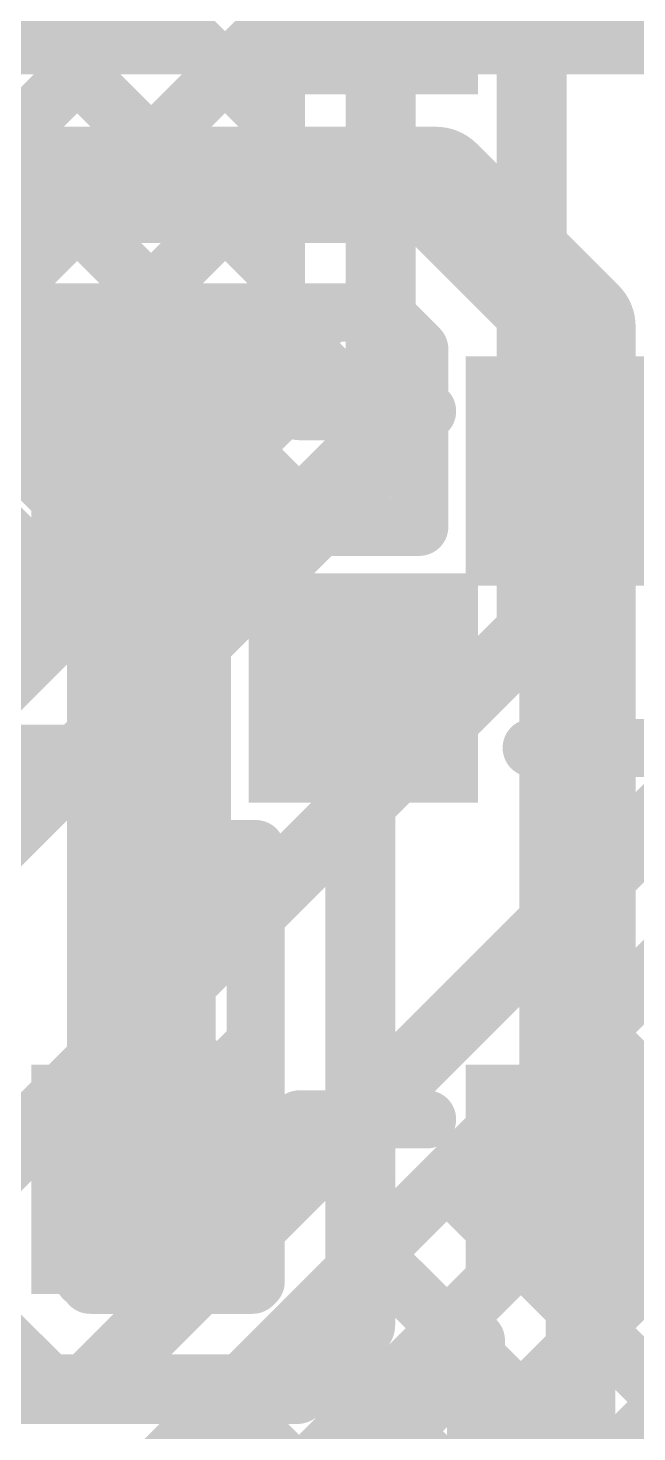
# Model space of a CAD drawing. Header units: millimetres. Extents: x -0.33 to 3.26, y -0.12 to 2.83.
# Drawn here: x 2.9123 to 3.0171, y 1.1612 to 1.403 of the extents above; entities that cross this region are included whole.
import ezdxf

# ---------------------------------------------------------------- set-up
doc = ezdxf.new("R2010")
doc.units = ezdxf.units.MM
doc.header["$MEASUREMENT"] = 0
for name, color, linetype in [('BottomLayer', 5, 'Continuous'), ('BottomOverlay', 54, 'Continuous'), ('BottomPaste', 16, 'Continuous'), ('BottomSolder', 6, 'Continuous'), ('TopLayer', 1, 'Continuous')]:
    doc.layers.add(name, color=color, linetype=linetype)

# ---------------------------------------------------------------- blocks, each defined once
blk = doc.blocks.new('SOT23_3_B_96')
at = {"layer": 'BottomLayer'}
for points in [[(-0.02166, 0.02657), (-0.05316, 0.02657), (-0.05316, 0.05807), (-0.02166, 0.05807)], [(0.05314, 0.02657), (0.02165, 0.02657), (0.02165, 0.05807), (0.05314, 0.05807)], [(0.01574, -0.05807), (-0.01575, -0.05807), (-0.01575, -0.02657), (0.01574, -0.02657)]]:
    blk.add_hatch(color=5, dxfattribs=at).paths.add_polyline_path(points)
at = {"layer": 'BottomPaste'}
for points in [[(-0.02166, 0.02657), (-0.05316, 0.02657), (-0.05316, 0.05807), (-0.02166, 0.05807)], [(0.05314, 0.02657), (0.02165, 0.02657), (0.02165, 0.05807), (0.05314, 0.05807)], [(0.01574, -0.05807), (-0.01575, -0.05807), (-0.01575, -0.02657), (0.01574, -0.02657)]]:
    blk.add_hatch(color=16, dxfattribs=at).paths.add_polyline_path(points)
at = {"layer": 'BottomSolder'}
for points in [[(-0.01766, 0.02257), (-0.05716, 0.02257), (-0.05716, 0.06207), (-0.01766, 0.06207)], [(0.05714, 0.02257), (0.01765, 0.02257), (0.01765, 0.06207), (0.05714, 0.06207)], [(0.01974, -0.06207), (-0.01975, -0.06207), (-0.01975, -0.02257), (0.01974, -0.02257)]]:
    blk.add_hatch(color=6, dxfattribs=at).paths.add_polyline_path(points)
at = {"layer": 'BottomOverlay'}
for points, const_width in [([(-0.06409, 0.068, 1), (-0.07393, 0.068, 1)], 0.00984), ([(-0.07639, 0.068, 1), (-0.07147, 0.068, 1)], 0.00492), ([(-0.06655, 0.068, 1), (-0.06162, 0.068, 1)], 0.00492), ([(-0.01351, 0.032, 1), (-0.00851, 0.032, 1)], 0.005), ([(0.00849, 0.032, 1), (0.01349, 0.032, 1)], 0.005), ([(-0.06651, 0.03, 1), (-0.06151, 0.03, 1)], 0.005), ([(0.06149, 0.03, 1), (0.06649, 0.03, 1)], 0.005), ([(0.02649, -0.031, 1), (0.03149, -0.031, 1)], 0.005), ([(0.06149, -0.031, 1), (0.06649, -0.031, 1)], 0.005), ([(0.06149, -0.031, 1), (0.06649, -0.031, 1)], 0.005), ([(-0.06651, -0.032, 1), (-0.06151, -0.032, 1)], 0.005), ([(-0.06651, -0.032, 1), (-0.06151, -0.032, 1)], 0.005), ([(-0.03151, -0.032, 1), (-0.02651, -0.032, 1)], 0.005)]:
    blk.add_lwpolyline(points, format="xyb", close=True, dxfattribs=dict(at, const_width=const_width))
at = {"layer": 'BottomOverlay', "const_width": 0.01}
for points in [[(0.01099, 0.032), (-0.01101, 0.032)], [(-0.06401, 0.03), (-0.06401, -0.032)], [(0.06399, 0.03), (0.06399, -0.031)], [(0.06399, -0.031), (0.02899, -0.031)], [(-0.02901, -0.032), (-0.06401, -0.032)]]:
    blk.add_lwpolyline(points, dxfattribs=at)
blk = doc.blocks.new('SOT23_3_B_101')
at = {"layer": 'BottomLayer'}
for points in [[(-0.02166, 0.02657), (-0.05316, 0.02657), (-0.05316, 0.05807), (-0.02166, 0.05807)], [(0.05314, 0.02657), (0.02165, 0.02657), (0.02165, 0.05807), (0.05314, 0.05807)], [(0.01574, -0.05807), (-0.01575, -0.05807), (-0.01575, -0.02657), (0.01574, -0.02657)]]:
    blk.add_hatch(color=5, dxfattribs=at).paths.add_polyline_path(points)
at = {"layer": 'BottomPaste'}
for points in [[(-0.02166, 0.02657), (-0.05316, 0.02657), (-0.05316, 0.05807), (-0.02166, 0.05807)], [(0.05314, 0.02657), (0.02165, 0.02657), (0.02165, 0.05807), (0.05314, 0.05807)], [(0.01574, -0.05807), (-0.01575, -0.05807), (-0.01575, -0.02657), (0.01574, -0.02657)]]:
    blk.add_hatch(color=16, dxfattribs=at).paths.add_polyline_path(points)
at = {"layer": 'BottomSolder'}
for points in [[(-0.01766, 0.02257), (-0.05716, 0.02257), (-0.05716, 0.06207), (-0.01766, 0.06207)], [(0.05714, 0.02257), (0.01765, 0.02257), (0.01765, 0.06207), (0.05714, 0.06207)], [(0.01974, -0.06207), (-0.01975, -0.06207), (-0.01975, -0.02257), (0.01974, -0.02257)]]:
    blk.add_hatch(color=6, dxfattribs=at).paths.add_polyline_path(points)
at = {"layer": 'BottomOverlay'}
for points, const_width in [([(-0.06409, 0.068, 1), (-0.07393, 0.068, 1)], 0.00984), ([(-0.07639, 0.068, 1), (-0.07147, 0.068, 1)], 0.00492), ([(-0.06655, 0.068, 1), (-0.06162, 0.068, 1)], 0.00492), ([(-0.01351, 0.032, 1), (-0.00851, 0.032, 1)], 0.005), ([(0.00849, 0.032, 1), (0.01349, 0.032, 1)], 0.005), ([(-0.06651, 0.03, 1), (-0.06151, 0.03, 1)], 0.005), ([(0.06149, 0.03, 1), (0.06649, 0.03, 1)], 0.005), ([(0.02649, -0.031, 1), (0.03149, -0.031, 1)], 0.005), ([(0.06149, -0.031, 1), (0.06649, -0.031, 1)], 0.005), ([(0.06149, -0.031, 1), (0.06649, -0.031, 1)], 0.005), ([(-0.06651, -0.032, 1), (-0.06151, -0.032, 1)], 0.005), ([(-0.06651, -0.032, 1), (-0.06151, -0.032, 1)], 0.005), ([(-0.03151, -0.032, 1), (-0.02651, -0.032, 1)], 0.005)]:
    blk.add_lwpolyline(points, format="xyb", close=True, dxfattribs=dict(at, const_width=const_width))
at = {"layer": 'BottomOverlay', "const_width": 0.01}
for points in [[(0.01099, 0.032), (-0.01101, 0.032)], [(-0.06401, 0.03), (-0.06401, -0.032)], [(0.06399, 0.03), (0.06399, -0.031)], [(0.06399, -0.031), (0.02899, -0.031)], [(-0.02901, -0.032), (-0.06401, -0.032)]]:
    blk.add_lwpolyline(points, dxfattribs=at)

msp = doc.modelspace()

# ---------------------------------------------------------------- hatches: boundary and pattern name
at = {"layer": 'BottomLayer'}
msp.add_hatch(color=5, dxfattribs=at).paths.add_polyline_path([(2.95949, 1.395), (3.03749, 1.395), (3.03749, 1.468), (2.95949, 1.468)])

# ---------------------------------------------------------------- linework, layer by layer
for points, const_width in [([(2.87649, 1.376), (2.98249, 1.376)], 0.02), ([(2.98249, 1.376), (3.0069, 1.35159)], 0.02), ([(3.0069, 1.20467), (3.0069, 1.35159)], 0.02), ([(2.87649, 1.354), (2.97338, 1.354)], 0.01), ([(2.87913, 1.3255), (2.90763, 1.354)], 0.01), ([(2.8971, 1.354), (2.94225, 1.30885)], 0.01), ([(2.90482, 1.3229), (2.93592, 1.354)], 0.01), ([(2.91733, 1.30713), (2.9642, 1.354)], 0.01), ([(2.92539, 1.354), (2.96232, 1.31707)], 0.01), ([(2.95367, 1.354), (2.97965, 1.32801)], 0.01), ([(2.97338, 1.354), (2.97965, 1.34772)], 0.01), ([(2.88032, 1.3395), (2.91927, 1.3395)], 0.025), ([(2.91927, 1.3395), (2.93209, 1.32667)], 0.025), ([(2.97965, 1.31707), (2.97965, 1.34772)], 0.01), ([(2.95556, 1.31707), (2.97965, 1.34116)], 0.01), ([(2.93209, 1.20467), (2.93209, 1.32667)], 0.025), ([(2.90726, 1.3172), (2.9187, 1.30575)], 0.01), ([(2.94225, 1.31707), (2.97965, 1.31707)], 0.01), ([(2.94225, 1.26157), (2.94225, 1.31707)], 0.01), ([(2.924, 1.28551), (2.94225, 1.30376)], 0.01), ([(2.9224, 1.30041), (2.94225, 1.28056)], 0.01), ([(2.924, 1.22796), (2.924, 1.293)], 0.01), ([(2.9695, 1.17959), (2.9695, 1.28932)], 0.012), ([(2.924, 1.25723), (2.94225, 1.27548)], 0.01), ([(2.924, 1.27053), (2.9515, 1.24303)], 0.01), ([(2.94225, 1.26157), (2.9515, 1.26157)], 0.01), ([(2.9515, 1.18705), (2.9515, 1.26157)], 0.01), ([(2.924, 1.22894), (2.9515, 1.25644)], 0.01), ([(2.924, 1.24225), (2.9515, 1.21475)], 0.01), ([(2.92185, 1.19851), (2.9515, 1.22815)], 0.01), ([(2.92185, 1.18761), (2.92185, 1.21943)], 0.01), ([(2.92185, 1.21611), (2.95121, 1.18676)], 0.01), ([(3.0074, 0.9934), (3.0074, 1.20467)], 0.012), ([(2.93812, 1.1865), (2.9515, 1.19987)], 0.01), ([(2.92296, 1.1865), (2.95095, 1.1865)], 0.01), ([(2.90385, 1.18015), (2.9155, 1.1685)], 0.012), ([(2.9584, 1.1685), (2.9695, 1.17959)], 0.012), ([(2.9894, 1.00086), (2.9894, 1.17693)], 0.01), ([(2.9155, 1.1685), (2.9584, 1.1685)], 0.012), ([(2.97115, 1.15579), (2.9822, 1.16684)], 0.01), ([(2.97666, 1.1613), (2.9894, 1.14856)], 0.01)]:
    msp.add_lwpolyline(points, dxfattribs=dict(at, const_width=const_width))
for points, const_width in [([(2.97749, 1.376, 1), (2.98749, 1.376, 1)], 0.01), ([(2.97749, 1.376, 1), (2.98749, 1.376, 1)], 0.01), ([(3.0019, 1.35159, 1), (3.0119, 1.35159, 1)], 0.01), ([(3.0019, 1.35159, 1), (3.0119, 1.35159, 1)], 0.01), ([(2.90513, 1.354, 1), (2.91013, 1.354, 1)], 0.005), ([(2.92289, 1.354, 1), (2.92789, 1.354, 1)], 0.005), ([(2.93342, 1.354, 1), (2.93842, 1.354, 1)], 0.005), ([(2.95117, 1.354, 1), (2.95617, 1.354, 1)], 0.005), ([(2.9617, 1.354, 1), (2.9667, 1.354, 1)], 0.005), ([(2.97088, 1.354, 1), (2.97588, 1.354, 1)], 0.005), ([(2.97088, 1.354, 1), (2.97588, 1.354, 1)], 0.005), ([(2.91302, 1.3395, 1), (2.92552, 1.3395, 1)], 0.0125), ([(2.91302, 1.3395, 1), (2.92552, 1.3395, 1)], 0.0125), ([(2.97715, 1.34772, 1), (2.98215, 1.34772, 1)], 0.005), ([(2.97715, 1.34772, 1), (2.98215, 1.34772, 1)], 0.005), ([(2.97715, 1.34116, 1), (2.98215, 1.34116, 1)], 0.005), ([(2.92584, 1.32667, 1), (2.93834, 1.32667, 1)], 0.0125), ([(2.92584, 1.32667, 1), (2.93834, 1.32667, 1)], 0.0125), ([(2.97715, 1.32801, 1), (2.98215, 1.32801, 1)], 0.005), ([(2.93975, 1.31707, 1), (2.94475, 1.31707, 1)], 0.005), ([(2.93975, 1.31707, 1), (2.94475, 1.31707, 1)], 0.005), ([(2.95306, 1.31707, 1), (2.95806, 1.31707, 1)], 0.005), ([(2.95982, 1.31707, 1), (2.96482, 1.31707, 1)], 0.005), ([(2.97715, 1.31707, 1), (2.98215, 1.31707, 1)], 0.005), ([(2.97715, 1.31707, 1), (2.98215, 1.31707, 1)], 0.005), ([(2.93975, 1.30885, 1), (2.94475, 1.30885, 1)], 0.005), ([(2.91483, 1.30713, 1), (2.91983, 1.30713, 1)], 0.005), ([(2.9162, 1.30575, 1), (2.9212, 1.30575, 1)], 0.005), ([(2.9162, 1.30575, 1), (2.9212, 1.30575, 1)], 0.005), ([(2.91623, 1.30573, 1), (2.92123, 1.30573, 1)], 0.005), ([(2.93975, 1.30376, 1), (2.94475, 1.30376, 1)], 0.005), ([(2.9199, 1.30041, 1), (2.9249, 1.30041, 1)], 0.005), ([(2.9215, 1.293, 1), (2.9265, 1.293, 1)], 0.005), ([(2.9215, 1.293, 1), (2.9265, 1.293, 1)], 0.005), ([(2.9215, 1.293, 1), (2.9265, 1.293, 1)], 0.005), ([(2.9665, 1.28932, 1), (2.9725, 1.28932, 1)], 0.006), ([(2.9215, 1.28551, 1), (2.9265, 1.28551, 1)], 0.005), ([(2.93975, 1.28056, 1), (2.94475, 1.28056, 1)], 0.005), ([(2.93975, 1.27548, 1), (2.94475, 1.27548, 1)], 0.005), ([(2.9215, 1.27053, 1), (2.9265, 1.27053, 1)], 0.005), ([(2.93975, 1.26157, 1), (2.94475, 1.26157, 1)], 0.005), ([(2.93975, 1.26157, 1), (2.94475, 1.26157, 1)], 0.005), ([(2.949, 1.26157, 1), (2.954, 1.26157, 1)], 0.005), ([(2.949, 1.26157, 1), (2.954, 1.26157, 1)], 0.005), ([(2.9215, 1.25723, 1), (2.9265, 1.25723, 1)], 0.005), ([(2.949, 1.25644, 1), (2.954, 1.25644, 1)], 0.005), ([(2.949, 1.24303, 1), (2.954, 1.24303, 1)], 0.005), ([(2.9215, 1.24225, 1), (2.9265, 1.24225, 1)], 0.005), ([(2.9215, 1.22894, 1), (2.9265, 1.22894, 1)], 0.005), ([(2.9215, 1.22796, 1), (2.9265, 1.22796, 1)], 0.005), ([(2.9215, 1.22796, 1), (2.9265, 1.22796, 1)], 0.005), ([(2.9215, 1.22796, 1), (2.9265, 1.22796, 1)], 0.005), ([(2.949, 1.22815, 1), (2.954, 1.22815, 1)], 0.005), ([(2.91935, 1.21943, 1), (2.92435, 1.21943, 1)], 0.005), ([(2.91935, 1.21943, 1), (2.92435, 1.21943, 1)], 0.005), ([(2.91935, 1.21943, 1), (2.92435, 1.21943, 1)], 0.005), ([(2.91935, 1.21611, 1), (2.92435, 1.21611, 1)], 0.005), ([(2.949, 1.21475, 1), (2.954, 1.21475, 1)], 0.005), ([(2.92584, 1.20467, 1), (2.93834, 1.20467, 1)], 0.0125), ([(3.0019, 1.20467, 1), (3.0119, 1.20467, 1)], 0.01), ([(3.0044, 1.20467, 1), (3.0104, 1.20467, 1)], 0.006), ([(2.949, 1.19987, 1), (2.954, 1.19987, 1)], 0.005), ([(2.91935, 1.19851, 1), (2.92435, 1.19851, 1)], 0.005), ([(2.91935, 1.18761, 1), (2.92435, 1.18761, 1)], 0.005), ([(2.92046, 1.1865, 1), (2.92546, 1.1865, 1)], 0.005), ([(2.93562, 1.1865, 1), (2.94062, 1.1865, 1)], 0.005), ([(2.94845, 1.1865, 1), (2.95345, 1.1865, 1)], 0.005), ([(2.94871, 1.18676, 1), (2.95371, 1.18676, 1)], 0.005), ([(2.949, 1.18705, 1), (2.954, 1.18705, 1)], 0.005), ([(2.9665, 1.17959, 1), (2.9725, 1.17959, 1)], 0.006), ([(2.9665, 1.17959, 1), (2.9725, 1.17959, 1)], 0.006), ([(2.9848, 1.17693, 1), (2.9898, 1.17693, 1)], 0.005), ([(2.9848, 1.17693, 1), (2.9898, 1.17693, 1)], 0.005), ([(2.9869, 1.17693, 1), (2.9919, 1.17693, 1)], 0.005), ([(2.9125, 1.1685, 1), (2.9185, 1.1685, 1)], 0.006), ([(2.9125, 1.1685, 1), (2.9185, 1.1685, 1)], 0.006), ([(2.9554, 1.1685, 1), (2.9614, 1.1685, 1)], 0.006), ([(2.9554, 1.1685, 1), (2.9614, 1.1685, 1)], 0.006), ([(2.9797, 1.16684, 1), (2.9847, 1.16684, 1)], 0.005), ([(2.9797, 1.16684, 1), (2.9847, 1.16684, 1)], 0.005), ([(2.97972, 1.16686, 1), (2.98472, 1.16686, 1)], 0.005), ([(2.97416, 1.1613, 1), (2.97916, 1.1613, 1)], 0.005)]:
    msp.add_lwpolyline(points, format="xyb", close=True, dxfattribs=dict(at, const_width=const_width))
at = {"layer": 'BottomLayer', "const_width": 0.01}
for points in [[(2.9187, 1.30575, -0.199396), (2.924, 1.293)], [(2.91873, 1.30573, -0.198912), (2.924, 1.293)], [(2.924, 1.22796, -0.124066), (2.92185, 1.21943)], [(2.924, 1.22796, -0.124066), (2.92185, 1.21943)], [(2.9873, 1.17693, -0.16103), (2.9822, 1.16684)], [(2.9873, 1.17693, -0.160552), (2.98222, 1.16686)]]:
    msp.add_lwpolyline(points, format="xyb", dxfattribs=at)
at = {"layer": 'TopLayer'}
for points, const_width in [([(2.999, 1.29906), (2.999, 2.20506)], 0.012), ([(2.973, 1.329), (2.973, 2.106)], 0.012), ([(2.955, 1.33646), (2.955, 1.72422)], 0.01), ([(2.7445, 1.5971), (2.955, 1.38661)], 0.01), ([(2.74407, 1.57208), (2.955, 1.36115)], 0.01), ([(2.73333, 1.55737), (2.95462, 1.33607)], 0.01), ([(2.7206, 1.54464), (2.94189, 1.32335)], 0.01), ([(2.70787, 1.53191), (2.92916, 1.31062)], 0.01), ([(2.69514, 1.51918), (2.91644, 1.29789)], 0.01), ([(2.71189, 1.212), (2.955, 1.45511)], 0.01), ([(2.73735, 1.212), (2.955, 1.42965)], 0.01), ([(2.7628, 1.212), (2.955, 1.4042)], 0.01), ([(2.78826, 1.212), (2.955, 1.37874)], 0.01), ([(2.81372, 1.212), (2.955, 1.35328)], 0.01), ([(2.87935, 1.26081), (2.955, 1.33646)], 0.01), ([(2.881, 1.237), (2.973, 1.329)], 0.012), ([(2.89394, 1.194), (2.999, 1.29906)], 0.012), ([(2.9225, 1.1685), (3.027, 1.273)], 0.012), ([(2.72701, 0.9471), (3.04, 1.26009)], 0.01), ([(2.93525, 1.15579), (3.0397, 1.26025)], 0.01), ([(2.73974, 0.93438), (3.04, 1.23464)], 0.01), ([(3.00962, 1.23016), (3.04, 1.19978)], 0.01), ([(2.99689, 1.21744), (3.04, 1.17433)], 0.01), ([(2.88882, 1.058), (3.04, 1.20918)], 0.01), ([(2.98416, 1.20471), (3.04, 1.14887)], 0.01), ([(2.97144, 1.19198), (3.04, 1.12342)], 0.01), ([(2.91427, 1.058), (3.04, 1.18373)], 0.01), ([(2.95871, 1.17925), (3.04, 1.09796)], 0.01), ([(2.54581, 1.1685), (2.9225, 1.1685)], 0.012), ([(2.94598, 1.16652), (3.04, 1.0725)], 0.01)]:
    msp.add_lwpolyline(points, dxfattribs=dict(at, const_width=const_width))
for points, const_width in [([(2.9525, 1.4042, 1), (2.9575, 1.4042, 1)], 0.005), ([(2.9525, 1.38661, 1), (2.9575, 1.38661, 1)], 0.005), ([(2.9525, 1.37874, 1), (2.9575, 1.37874, 1)], 0.005), ([(2.9525, 1.36115, 1), (2.9575, 1.36115, 1)], 0.005), ([(2.9525, 1.35328, 1), (2.9575, 1.35328, 1)], 0.005), ([(2.95212, 1.33607, 1), (2.95712, 1.33607, 1)], 0.005), ([(2.9525, 1.33646, 1), (2.9575, 1.33646, 1)], 0.005), ([(2.9525, 1.33646, 1), (2.9575, 1.33646, 1)], 0.005), ([(2.97, 1.329, 1), (2.976, 1.329, 1)], 0.006), ([(2.97, 1.329, 1), (2.976, 1.329, 1)], 0.006), ([(2.93939, 1.32335, 1), (2.94439, 1.32335, 1)], 0.005), ([(2.92666, 1.31062, 1), (2.93166, 1.31062, 1)], 0.005), ([(2.996, 1.29906, 1), (3.002, 1.29906, 1)], 0.006), ([(2.996, 1.29906, 1), (3.002, 1.29906, 1)], 0.006), ([(2.91394, 1.29789, 1), (2.91894, 1.29789, 1)], 0.005), ([(3.00712, 1.23016, 1), (3.01212, 1.23016, 1)], 0.005), ([(2.99439, 1.21744, 1), (2.99939, 1.21744, 1)], 0.005), ([(2.98166, 1.20471, 1), (2.98666, 1.20471, 1)], 0.005), ([(2.96894, 1.19198, 1), (2.97394, 1.19198, 1)], 0.005), ([(2.95621, 1.17925, 1), (2.96121, 1.17925, 1)], 0.005), ([(2.9195, 1.1685, 1), (2.9255, 1.1685, 1)], 0.006), ([(2.9195, 1.1685, 1), (2.9255, 1.1685, 1)], 0.006), ([(2.94348, 1.16652, 1), (2.94848, 1.16652, 1)], 0.005)]:
    msp.add_lwpolyline(points, format="xyb", close=True, dxfattribs=dict(at, const_width=const_width))

# ---------------------------------------------------------------- block references
at = {"rotation": 180}
for name, p in [('SOT23_3_B_101', (2.96999, 1.369)), ('SOT23_3_B_96', (2.96999, 1.247))]:
    msp.add_blockref(name, p, dxfattribs=at)

doc.saveas('drawing.dxf')
